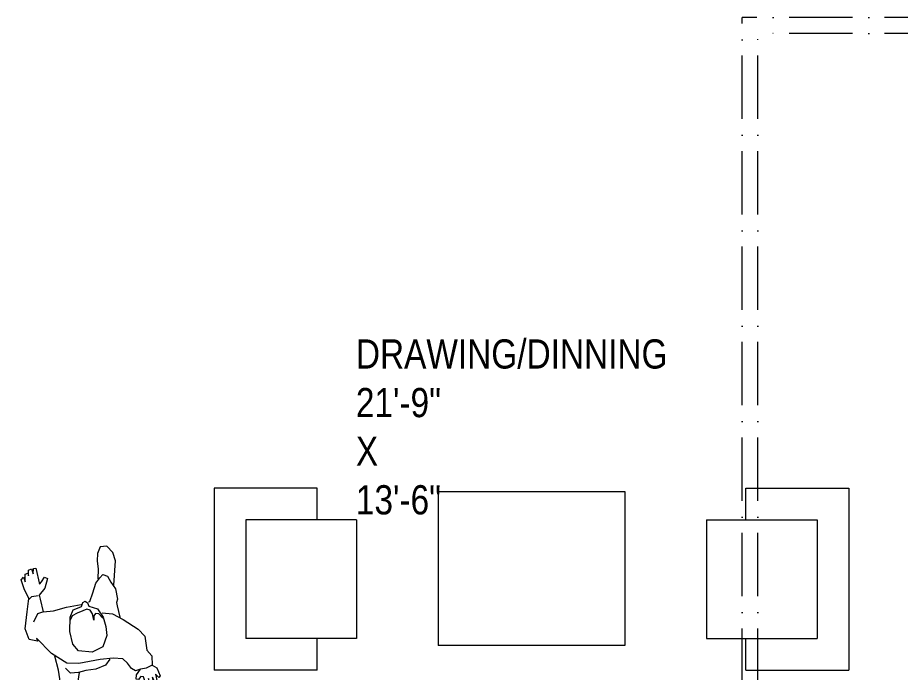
# Model space of a CAD drawing. Extents: x -454308 to 890911, y -14103 to 1343694.
# Drawn here: x 200840.5 to 201007.8, y 655609.1 to 655733.3 of the extents above; entities that cross this region are included whole.
import ezdxf

# ---------------------------------------------------------------- set-up
doc = ezdxf.new("R2010")
doc.units = 0
doc.header["$MEASUREMENT"] = 0
doc.linetypes.add('ACAD_ISO10W100', pattern=[18, 12, -3, 0, -3])
for name, color, linetype, lineweight in [('A-FURN', 35, 'Continuous', 5), ('AR-FUR', 11, 'Continuous', 9), ('PERSONAS', 7, 'Continuous', 0), ('TXT', 42, 'Continuous', 25)]:
    doc.layers.add(name, color=color, linetype=linetype, lineweight=lineweight)
doc.layers.add('railing', color=162, linetype='Continuous')
doc.styles.get("Standard").update_dxf_attribs({"font": 'stylu.ttf', "height": 7})

# ---------------------------------------------------------------- blocks, each defined once
blk = doc.blocks.new('H-1')
at = {"layer": 'PERSONAS'}
for p, q in [((-0.6078, 0.1587), (-0.6143, 0.1506)), ((-0.5737, 0.1555), (-0.6078, 0.1587)), ((-0.5835, 0.1749), (-0.5899, 0.1684)), ((-0.5899, 0.1684), (-0.5737, 0.1555)), ((-0.5478, 0.1636), (-0.5835, 0.1749)), ((-0.5332, 0.1441), (-0.5478, 0.1636)), ((-0.624, 0.1393), (-0.6288, 0.1295)), ((-0.6288, 0.1295), (-0.5899, 0.1231)), ((-0.5851, 0.1409), (-0.624, 0.1393)), ((-0.5899, 0.1231), (-0.6175, 0.1198)), ((-0.6175, 0.1198), (-0.6175, 0.1101)), ((-0.6143, 0.1506), (-0.5851, 0.1409)), ((-0.5446, 0.0923), (-0.5429, 0.1182)), ((-0.5429, 0.1182), (-0.5332, 0.1425)), ((-0.4927, 0.1474), (-0.5332, 0.1441)), ((-0.4668, 0.1279), (-0.4927, 0.1474)), ((-0.4052, 0.1247), (-0.4668, 0.1279)), ((-0.3728, 0.0988), (-0.4052, 0.1247)), ((-0.6175, 0.1101), (-0.5802, 0.102)), ((-0.577, 0.0907), (-0.5899, 0.0793)), ((-0.5899, 0.0793), (-0.5867, 0.0696)), ((-0.5802, 0.102), (-0.577, 0.0907)), ((-0.5689, 0.0729), (-0.5462, 0.0923)), ((-0.5462, 0.0923), (-0.551, 0.0696)), ((-0.3241, 0.0389), (-0.3728, 0.0988)), ((-0.5867, 0.0696), (-0.5689, 0.0729)), ((-0.551, 0.0696), (-0.5397, 0.0534)), ((-0.5397, 0.0534), (-0.5138, 0.0389)), ((-0.5138, 0.0389), (-0.4943, 0.0211)), ((-0.295, -0.0049), (-0.3241, 0.0389)), ((-0.4943, 0.0211), (-0.4862, -0.0211)), ((-0.2626, 0.0194), (-0.3128, 0.0259)), ((-0.248, 0.0178), (-0.2626, 0.0194)), ((-0.2334, 0.0227), (-0.248, 0.0178)), ((-0.188, 0.0194), (-0.2334, 0.0227)), ((-0.1572, 0.0016), (-0.188, 0.0194)), ((-0.1718, 0.013), (-0.0681, 0.0308)), ((-0.1297, -0.0097), (-0.1572, 0.0016)), ((-0.0681, 0.0308), (-0.0308, 0.0227)), ((-0.0308, 0.0227), (0, 0)), ((0, 0), (0, -0.0291)), ((-0.4895, -0.0356), (-0.5138, -0.0567)), ((-0.4862, -0.0211), (-0.4862, -0.0777)), ((-0.2869, -0.0486), (-0.295, -0.0049)), ((-0.1345, -0.0437), (-0.1216, -0.0291)), ((-0.1216, -0.0291), (-0.1297, -0.0097)), ((0, -0.0291), (-0.0276, -0.0437)), ((-0.5138, -0.0567), (-0.5267, -0.1004)), ((-0.4339, -0.0606), (-0.4512, -0.1086)), ((-0.3857, -0.0389), (-0.4339, -0.0606)), ((-0.3468, -0.0389), (-0.3857, -0.0389)), ((-0.3047, -0.047), (-0.3468, -0.0389)), ((-0.3088, -0.0485), (-0.2885, -0.0632)), ((-0.2664, -0.0675), (-0.3047, -0.047)), ((-0.2885, -0.0632), (-0.2869, -0.0777)), ((-0.2512, -0.1032), (-0.2664, -0.0675)), ((-0.1961, -0.081), (-0.1556, -0.0632)), ((-0.1556, -0.0632), (-0.1345, -0.0437)), ((-0.0956, -0.047), (-0.1378, -0.0534)), ((-0.06, -0.0486), (-0.0956, -0.047)), ((-0.0276, -0.0437), (-0.06, -0.0486)), ((-0.5267, -0.1004), (-0.5284, -0.1441)), ((-0.4862, -0.0777), (-0.4943, -0.1717)), ((-0.4512, -0.1086), (-0.4397, -0.1673)), ((-0.295, -0.0858), (-0.3138, -0.0874)), ((-0.3138, -0.0874), (-0.2869, -0.0907)), ((-0.2869, -0.0777), (-0.295, -0.0858)), ((-0.2869, -0.0907), (-0.269, -0.0988)), ((-0.269, -0.0988), (-0.2642, -0.1134)), ((-0.2642, -0.1134), (-0.269, -0.1312)), ((-0.2361, -0.108), (-0.2512, -0.1032)), ((-0.2279, -0.1166), (-0.2361, -0.108)), ((-0.2335, -0.1035), (-0.2318, -0.0972)), ((-0.2318, -0.0972), (-0.1961, -0.081)), ((-0.5284, -0.1441), (-0.5332, -0.1765)), ((-0.269, -0.1312), (-0.2771, -0.1571)), ((-0.2604, -0.1727), (-0.254, -0.1452)), ((-0.254, -0.1452), (-0.2502, -0.135)), ((-0.2502, -0.135), (-0.2339, -0.1274)), ((-0.2464, -0.2008), (-0.2406, -0.1351)), ((-0.2339, -0.1274), (-0.2279, -0.1166)), ((-0.6305, -0.1862), (-0.6499, -0.1959)), ((-0.5835, -0.1878), (-0.6305, -0.1862)), ((-0.5705, -0.183), (-0.5997, -0.2008)), ((-0.5332, -0.1733), (-0.5705, -0.183)), ((-0.5332, -0.1765), (-0.5332, -0.2121)), ((-0.4943, -0.1717), (-0.4878, -0.2235)), ((-0.4397, -0.1673), (-0.4089, -0.1883)), ((-0.4089, -0.1883), (-0.3533, -0.1959)), ((-0.3533, -0.1959), (-0.2917, -0.1895)), ((-0.2869, -0.1797), (-0.3047, -0.1895)), ((-0.2917, -0.1895), (-0.2604, -0.1727)), ((-0.2771, -0.1571), (-0.2869, -0.1797)), ((-0.6499, -0.1959), (-0.6548, -0.2186)), ((-0.6548, -0.2186), (-0.6402, -0.2397)), ((-0.5997, -0.2008), (-0.6224, -0.2202)), ((-0.6224, -0.2202), (-0.6078, -0.2445)), ((-0.5332, -0.2121), (-0.5089, -0.2316)), ((-0.4878, -0.2235), (-0.4392, -0.285)), ((-0.2561, -0.2575), (-0.2464, -0.2008)), ((-0.6402, -0.2397), (-0.6062, -0.2494)), ((-0.6078, -0.2445), (-0.5721, -0.2591)), ((-0.5721, -0.2591), (-0.5154, -0.2623)), ((-0.5154, -0.2623), (-0.4522, -0.2721)), ((-0.2561, -0.3028), (-0.2561, -0.2575)), ((-0.4392, -0.285), (-0.3679, -0.3433)), ((-0.2561, -0.3012), (-0.2626, -0.3287)), ((-0.201, -0.3109), (-0.2561, -0.3028)), ((-0.1556, -0.285), (-0.1831, -0.3125)), ((-0.1151, -0.2704), (-0.1556, -0.285)), ((-0.1361, -0.3077), (-0.1264, -0.298)), ((-0.1264, -0.298), (-0.107, -0.2818)), ((-0.107, -0.2818), (-0.1151, -0.2704)), ((-0.3809, -0.3401), (-0.3695, -0.3757)), ((-0.3679, -0.3433), (-0.3809, -0.3401)), ((-0.2626, -0.3287), (-0.2966, -0.3498)), ((-0.1831, -0.3125), (-0.201, -0.3109)), ((-0.1848, -0.3449), (-0.1831, -0.3174)), ((-0.0648, -0.3158), (-0.1361, -0.3077)), ((-0.0875, -0.3303), (-0.0648, -0.3255)), ((-0.0665, -0.3352), (-0.0875, -0.3303)), ((-0.0697, -0.3482), (-0.0665, -0.3352)), ((-0.0648, -0.3255), (-0.0648, -0.3158)), ((-0.3695, -0.3757), (-0.3225, -0.3886)), ((-0.3225, -0.3886), (-0.2496, -0.3724)), ((-0.2496, -0.3724), (-0.1929, -0.3595)), ((-0.1977, -0.3611), (-0.1848, -0.3449)), ((-0.1929, -0.3595), (-0.1491, -0.3757)), ((-0.1491, -0.3757), (-0.1086, -0.3838)), ((-0.1199, -0.3676), (-0.0859, -0.3644)), ((-0.0989, -0.3724), (-0.1199, -0.3676)), ((-0.1086, -0.3838), (-0.0989, -0.3724)), ((-0.094, -0.3514), (-0.0697, -0.3482)), ((-0.0827, -0.353), (-0.094, -0.3514)), ((-0.0859, -0.3644), (-0.0827, -0.353))]:
    blk.add_line(p, q, dxfattribs=at)
blk = doc.blocks.new('WEWEQW')
at = {"layer": 'A-FURN'}
for p in [(4047434.55, -8371661.93), (4047463.79, -8371697.37)]:
    blk.add_line(p, (4047434.55, -8371697.37), dxfattribs=at)
at = {"layer": 'A-FURN', "ltscale": 5}
for p, q in [((4047463.79, -8371661.93), (4047434.55, -8371661.93)), ((4047463.79, -8371697.37), (4047463.79, -8371661.93))]:
    blk.add_line(p, q, dxfattribs=at)
blk = doc.blocks.new('ERWERWRE')
at = {"layer": 'AR-FUR', "ltscale": 0.3}
for p, q in [((163000.09, 672627.01), (163000.09, 672661.51)), ((163019.59, 672661.51), (163000.09, 672661.51)), ((163019.59, 672661.51), (163019.59, 672655.51)), ((163027.09, 672655.51), (163006.09, 672655.51)), ((163006.09, 672633.01), (163006.09, 672655.51)), ((163027.09, 672655.51), (163006.09, 672655.51)), ((163027.09, 672655.51), (163006.09, 672655.51)), ((163027.09, 672633.01), (163027.09, 672655.51)), ((163027.09, 672633.01), (163006.09, 672633.01)), ((163019.59, 672633.01), (163019.59, 672627.01)), ((163019.59, 672627.01), (163000.09, 672627.01))]:
    blk.add_line(p, q, dxfattribs=at)

msp = doc.modelspace()

# ---------------------------------------------------------------- linework, layer by layer
at = {"layer": 'railing', "linetype": 'ACAD_ISO10W100', "lineweight": 0}
for p, q in [((200977.839, 655569.277), (200977.839, 655733.271)), ((201016.839, 655733.271), (200977.839, 655733.271)), ((200980.839, 655569.277), (200980.839, 655730.271)), ((201016.839, 655730.271), (200980.839, 655730.271))]:
    msp.add_line(p, q, dxfattribs=at)

# ---------------------------------------------------------------- block references
at = {"layer": 'A-FURN', "xscale": -1}
for name, p, rotation in [('ERWERWRE', (37877.635, 1328271.079), 180), ('WEWEQW', (8572617.547, -3391820.342), 270)]:
    msp.add_blockref(name, p, dxfattribs=dict(at, rotation=rotation))
at = {"layer": 'A-FURN', "rotation": 180}
msp.add_blockref('ERWERWRE', (363998.158, 1328271.079), dxfattribs=at)
at = {"layer": 'A-FURN', "xscale": -43.7090762833778, "yscale": 43.70907628337773, "zscale": 43.70907628337777, "rotation": 275.7069125615399}
msp.add_blockref('H-1', (200857.366, 655633.085), dxfattribs=at)

# ---------------------------------------------------------------- texts
at = {"layer": 'TXT', "lineweight": 25, "insert": (200904.599, 655672.273), "char_height": 5.52888, "width": 0.19631, "attachment_point": 1}
msp.add_mtext('{\\fArial Narrow|b0|i0|c0|p34;DRAWING/DINNING\\P     21\'-9" X 13\'-6"}', dxfattribs=at)

doc.saveas('drawing.dxf')
